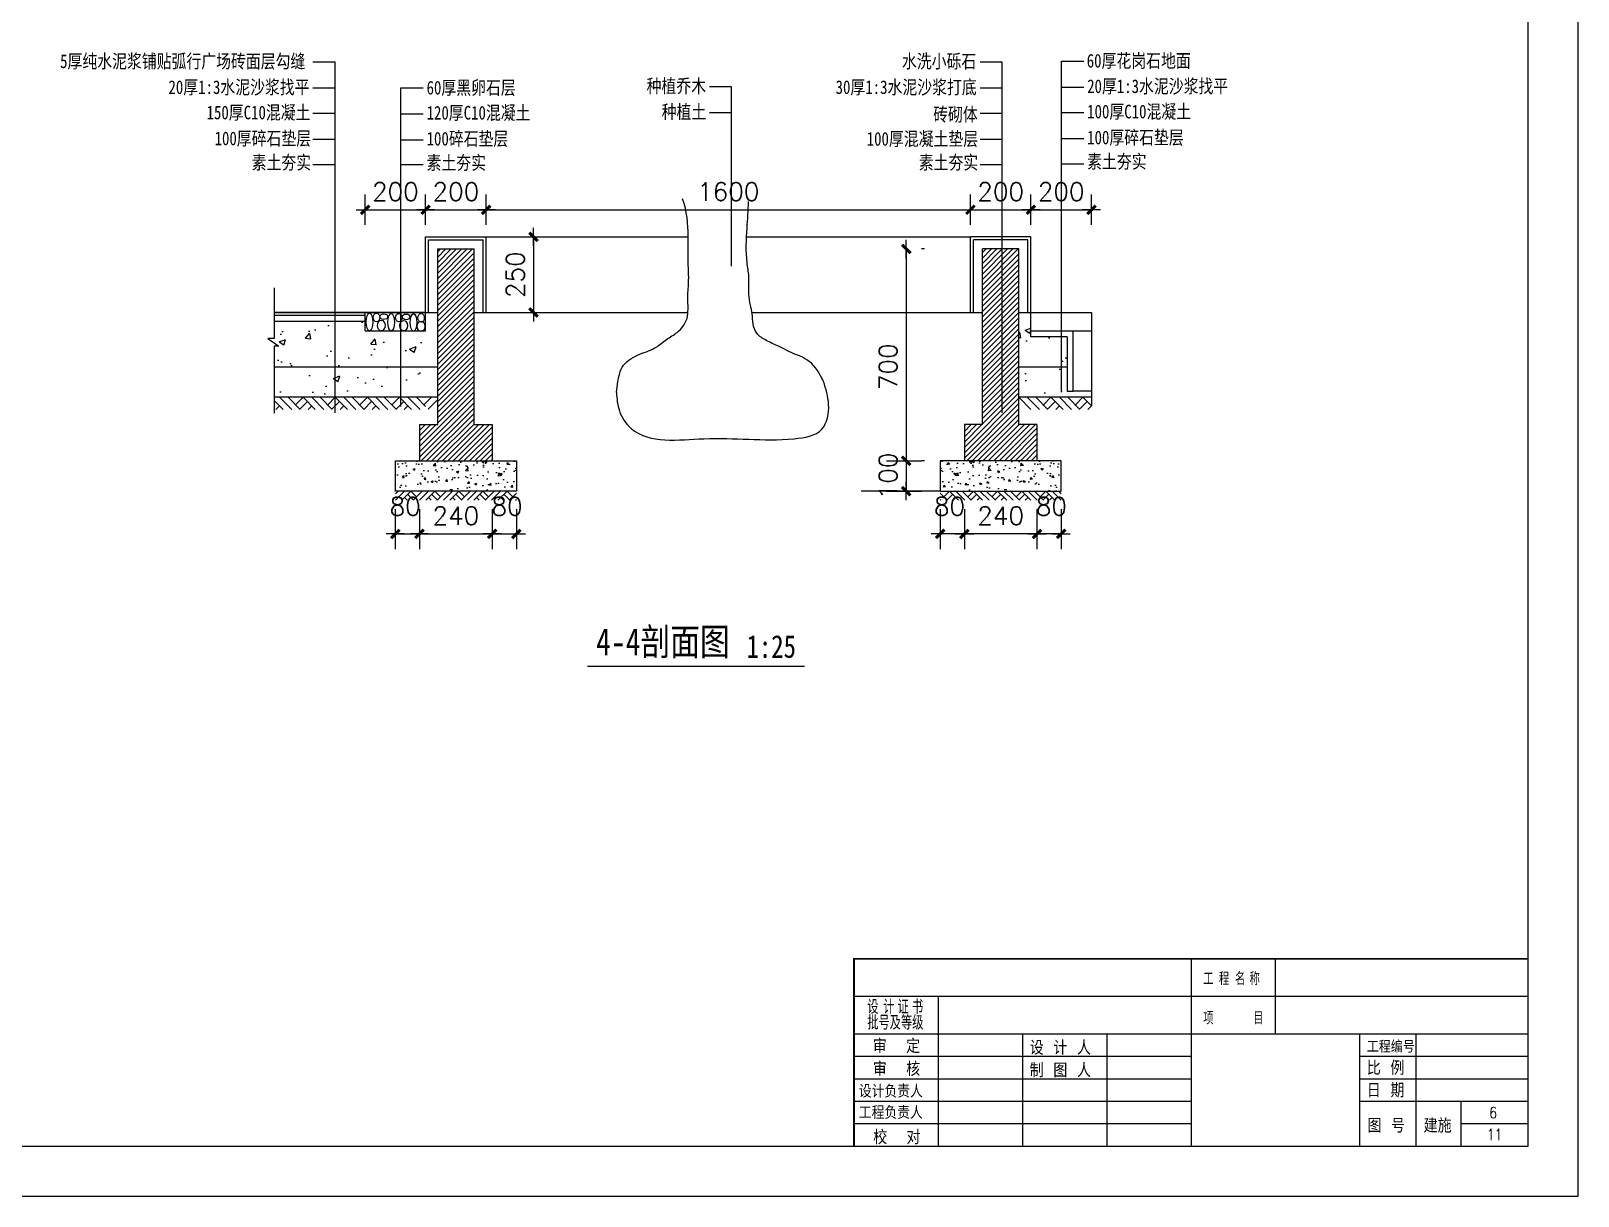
# Model space of a CAD drawing. Extents: x 1035948 to 1665131, y -158296 to 142149.
# Drawn here: x 1203924 to 1209036, y 27953 to 31802 of the extents above; entities that cross this region are included whole.
import ezdxf

# ---------------------------------------------------------------- set-up
doc = ezdxf.new("R2010")
doc.units = 0
doc.header["$LTSCALE"] = 200
doc.header["$MEASUREMENT"] = 0
doc.layers.get('0').update_dxf_attribs({"linetype": 'CONTINUOUS'})
doc.layers.get('DEFPOINTS').update_dxf_attribs({"linetype": 'CONTINUOUS'})
for name, color, linetype in [('1', 123, 'CONTINUOUS'), ('5', 5, 'CONTINUOUS'), ('ELEV', 7, 'CONTINUOUS'), ('HATCH', 7, 'CONTINUOUS'), ('LAYER5', 5, 'CONTINUOUS'), ('new', 7, 'CONTINUOUS'), ('PUB_DIM', 3, 'CONTINUOUS'), ('PUB_HATCH', 7, 'CONTINUOUS'), ('PUB_TEXT', 7, 'CONTINUOUS'), ('SECTION', 2, 'CONTINUOUS')]:
    doc.layers.add(name, color=color, linetype=linetype)
doc.styles.add('_HZTXT', font='txt.shx', dxfattribs={"width": 0.8, "bigfont": 'hztxt.shx'})
doc.styles.add('DIM_FONT', font='SIMPLEX.shx', dxfattribs={"width": 0.8})
doc.styles.add('HZ', font='simplex.shx', dxfattribs={"bigfont": 'hztxt.shx'})
doc.styles.add('仿宋', font='simfang0.ttf')
doc.dimstyles.new('DIMN20', dxfattribs={"dimscale": 0.2, "dimtxt": 300, "dimasz": 1, "dimexe": 250, "dimexo": 300, "dimgap": 150, "dimtad": 1, "dimdec": 0, "dimzin": 0, "dimdsep": 46, "dimtxsty": 'DIM_FONT', "dimblk": '_DIMX', "dimcen": 0.09, "dimclrt": 7, "dimadec": 0, "dimazin": 0, "dimtfac": 1, "dimtdec": 0, "dimtix": 1, "dimtmove": 2, "dimatfit": 3, "dimldrblk": '_DIMX', "dimfxl": 0, "dimtolj": 1, "dimtzin": 0, "dimarcsym": 0})
doc.dimstyles.new('GJ30', dxfattribs={"dimscale": 30, "dimtxt": 3, "dimasz": 1, "dimexe": 2.5, "dimexo": 5, "dimgap": 1, "dimtad": 1, "dimdec": 0, "dimdsep": 46, "dimtxsty": 'DIM_FONT', "dimblk": '_DIMX', "dimblk1": 'ARCHTICK', "dimblk2": 'ARCHTICK', "dimsah": 1, "dimcen": 3, "dimdle": 2, "dimclrt": 7, "dimadec": 0, "dimazin": 0, "dimtfac": 1, "dimtdec": 0, "dimtix": 1, "dimtmove": 2, "dimatfit": 3, "dimldrblk": 'ARCHTICK', "dimfxl": 0, "dimtolj": 1, "dimtzin": 0, "dimarcsym": 0})

# ---------------------------------------------------------------- blocks, each defined once
blk = doc.blocks.new('_DIMX')
blk.add_line((-150, 0), (150, 0))
at = {"const_width": 50}
blk.add_lwpolyline([(-70, -70), (70, 70)], dxfattribs=at)
blk = doc.blocks.new('*D777')
at = {"layer": 'DEFPOINTS', "color": 0}
for p in [(1205128.4, 30281.8), (1205208.4, 30281.8), (1205208.4, 30140.4)]:
    blk.add_point(p, dxfattribs=at)
at = {"layer": 'PUB_DIM', "color": 0, "lineweight": -2}
for p, q in [((1205128.4, 30221.8), (1205128.4, 30090.4)), ((1205208.4, 30221.8), (1205208.4, 30090.4)), ((1205128.6, 30140.4), (1205208.2, 30140.4))]:
    blk.add_line(p, q, dxfattribs=at)
at = {"layer": 'PUB_DIM', "color": 0, "lineweight": -2, "xscale": 0.2, "yscale": 0.2, "zscale": 0.2}
for p, rotation in [((1205128.4, 30140.4), 180.0000000016675), ((1205208.4, 30140.4), 1.667526652835144e-09)]:
    blk.add_blockref('_DIMX', p, dxfattribs=dict(at, rotation=rotation))
at = {"layer": 'PUB_DIM', "color": 7, "insert": (1205160.9, 30231.3), "char_height": 60, "attachment_point": 5, "rotation": 0, "style": 'HZ'}
blk.add_mtext('\\A1;80', dxfattribs=at)
blk = doc.blocks.new('*D776')
at = {"layer": 'DEFPOINTS', "color": 0}
for p in [(1205208.4, 30281.8), (1205448.4, 30281.8), (1205448.4, 30140.4)]:
    blk.add_point(p, dxfattribs=at)
at = {"layer": 'PUB_DIM', "color": 0, "lineweight": -2}
for p, q in [((1205208.4, 30221.8), (1205208.4, 30090.4)), ((1205448.4, 30221.8), (1205448.4, 30090.4)), ((1205208.6, 30140.4), (1205448.2, 30140.4))]:
    blk.add_line(p, q, dxfattribs=at)
at = {"layer": 'PUB_DIM', "color": 0, "lineweight": -2, "xscale": 0.2, "yscale": 0.2, "zscale": 0.2}
for p, rotation in [((1205208.4, 30140.4), 180.0000000016675), ((1205448.4, 30140.4), 1.667526652835144e-09)]:
    blk.add_blockref('_DIMX', p, dxfattribs=dict(at, rotation=rotation))
at = {"layer": 'PUB_DIM', "color": 7, "insert": (1205328.4, 30200.4), "char_height": 60, "attachment_point": 5, "rotation": 0, "style": 'HZ'}
blk.add_mtext('\\A1;240', dxfattribs=at)
blk = doc.blocks.new('*D775')
at = {"layer": 'DEFPOINTS', "color": 0}
for p in [(1205448.4, 30281.8), (1205528.4, 30281.8), (1205528.4, 30140.4)]:
    blk.add_point(p, dxfattribs=at)
at = {"layer": 'PUB_DIM', "color": 0, "lineweight": -2}
for p, q in [((1205448.4, 30221.8), (1205448.4, 30090.4)), ((1205528.4, 30221.8), (1205528.4, 30090.4)), ((1205448.6, 30140.4), (1205528.2, 30140.4))]:
    blk.add_line(p, q, dxfattribs=at)
at = {"layer": 'PUB_DIM', "color": 0, "lineweight": -2, "xscale": 0.2, "yscale": 0.2, "zscale": 0.2}
for p, rotation in [((1205448.4, 30140.4), 180.0000000016675), ((1205528.4, 30140.4), 1.667526652835144e-09)]:
    blk.add_blockref('_DIMX', p, dxfattribs=dict(at, rotation=rotation))
at = {"layer": 'PUB_DIM', "color": 7, "insert": (1205497.4, 30231.3), "char_height": 60, "attachment_point": 5, "rotation": 0, "style": 'HZ'}
blk.add_mtext('\\A1;80', dxfattribs=at)
blk = doc.blocks.new('*D774')
at = {"layer": 'DEFPOINTS', "color": 0}
for p in [(1206928.5, 30281.8), (1207008.5, 30281.8), (1206928.5, 30140.4)]:
    blk.add_point(p, dxfattribs=at)
at = {"layer": 'PUB_DIM', "color": 0, "lineweight": -2}
for p, q in [((1206928.5, 30221.8), (1206928.5, 30090.4)), ((1207008.5, 30221.8), (1207008.5, 30090.4)), ((1207008.3, 30140.4), (1206928.7, 30140.4))]:
    blk.add_line(p, q, dxfattribs=at)
at = {"layer": 'PUB_DIM', "color": 0, "lineweight": -2, "xscale": 0.2, "yscale": 0.2, "zscale": 0.2}
for p, rotation in [((1206928.5, 30140.4), 180.0000000016675), ((1207008.5, 30140.4), 1.667526652835144e-09)]:
    blk.add_blockref('_DIMX', p, dxfattribs=dict(at, rotation=rotation))
at = {"layer": 'PUB_DIM', "color": 7, "insert": (1206959.5, 30231.3), "char_height": 60, "attachment_point": 5, "rotation": 0, "style": 'HZ'}
blk.add_mtext('\\A1;80', dxfattribs=at)
blk = doc.blocks.new('*D773')
at = {"layer": 'DEFPOINTS', "color": 0}
for p in [(1206691.8, 30381.8), (1206691.8, 30281.8), (1206816.5, 30281.8)]:
    blk.add_point(p, dxfattribs=at)
at = {"layer": 'PUB_DIM', "color": 0, "lineweight": -2}
for p, q in [((1206751.8, 30381.8), (1206866.5, 30381.8)), ((1206816.5, 30382), (1206816.5, 30382.2)), ((1206816.5, 30381.8), (1206816.5, 30281.8)), ((1206751.8, 30281.8), (1206866.5, 30281.8)), ((1206816.5, 30281.6), (1206816.5, 30281.4))]:
    blk.add_line(p, q, dxfattribs=at)
at = {"layer": 'PUB_DIM', "color": 0, "lineweight": -2, "xscale": 0.2, "yscale": 0.2, "zscale": 0.2}
for p, rotation in [((1206816.5, 30381.8), 270.0000000016675), ((1206816.5, 30281.8), 90.00000000166753)]:
    blk.add_blockref('_DIMX', p, dxfattribs=dict(at, rotation=rotation))
at = {"layer": 'PUB_DIM', "color": 7, "insert": (1206756.5, 30331.8), "char_height": 60, "attachment_point": 5, "rotation": 90, "style": 'HZ'}
blk.add_mtext('\\A1;100', dxfattribs=at)
blk = doc.blocks.new('*D772')
at = {"layer": 'DEFPOINTS', "color": 0}
for p in [(1206816.5, 31081.8), (1206816.5, 30381.8), (1206816.5, 30381.8)]:
    blk.add_point(p, dxfattribs=at)
at = {"layer": 'PUB_DIM', "color": 0, "lineweight": -2}
for p, q in [((1206816.5, 31081.6), (1206816.5, 30382)), ((1206876.5, 31081.8), (1206866.5, 31081.8)), ((1206876.5, 30381.8), (1206866.5, 30381.8))]:
    blk.add_line(p, q, dxfattribs=at)
at = {"layer": 'PUB_DIM', "color": 0, "lineweight": -2, "xscale": 0.2, "yscale": 0.2, "zscale": 0.2}
for p, rotation in [((1206816.5, 31081.8), 90.00000000166753), ((1206816.5, 30381.8), 270.0000000016675)]:
    blk.add_blockref('_DIMX', p, dxfattribs=dict(at, rotation=rotation))
at = {"layer": 'PUB_DIM', "color": 7, "insert": (1206756.5, 30692.6), "char_height": 60, "attachment_point": 5, "rotation": 90, "style": 'HZ'}
blk.add_mtext('\\A1;700', dxfattribs=at)
blk = doc.blocks.new('*D771')
at = {"layer": 'DEFPOINTS', "color": 0}
for p in [(1205584.9, 31121.8), (1205584.9, 30871.8), (1205584.9, 30871.8)]:
    blk.add_point(p, dxfattribs=at)
at = {"layer": 'PUB_DIM', "color": 0, "lineweight": -2}
for p, q in [((1205524.9, 31121.8), (1205534.9, 31121.8)), ((1205584.9, 31121.6), (1205584.9, 30872)), ((1205524.9, 30871.8), (1205534.9, 30871.8))]:
    blk.add_line(p, q, dxfattribs=at)
at = {"layer": 'PUB_DIM', "color": 0, "lineweight": -2, "xscale": 0.2, "yscale": 0.2, "zscale": 0.2}
for p, rotation in [((1205584.9, 31121.8), 90), ((1205584.9, 30871.8), 270)]:
    blk.add_blockref('_DIMX', p, dxfattribs=dict(at, rotation=rotation))
at = {"layer": 'PUB_DIM', "color": 7, "insert": (1205524.9, 30996.8), "char_height": 60, "attachment_point": 5, "rotation": 90, "style": 'HZ'}
blk.add_mtext('\\A1;250', dxfattribs=at)
blk = doc.blocks.new('*D770')
at = {"layer": 'DEFPOINTS', "color": 0}
for p in [(1205428.5, 31211.3), (1205228.5, 31102), (1205428.5, 31102)]:
    blk.add_point(p, dxfattribs=at)
at = {"layer": 'PUB_DIM', "color": 0, "lineweight": -2}
for p, q in [((1205228.5, 31162), (1205228.5, 31261.3)), ((1205428.5, 31162), (1205428.5, 31261.3)), ((1205228.3, 31211.3), (1205228.1, 31211.3)), ((1205228.5, 31211.3), (1205428.5, 31211.3)), ((1205428.7, 31211.3), (1205428.9, 31211.3))]:
    blk.add_line(p, q, dxfattribs=at)
at = {"layer": 'PUB_DIM', "color": 0, "lineweight": -2, "xscale": 0.2, "yscale": 0.2, "zscale": 0.2}
blk.add_blockref('_DIMX', (1205228.5, 31211.3), dxfattribs=at)
at = {"layer": 'PUB_DIM', "color": 0, "lineweight": -2, "xscale": 0.2, "yscale": 0.2, "zscale": 0.2, "rotation": 180}
blk.add_blockref('_DIMX', (1205428.5, 31211.3), dxfattribs=at)
at = {"layer": 'PUB_DIM', "color": 7, "insert": (1205328.5, 31271.3), "char_height": 60, "attachment_point": 5, "style": 'HZ'}
blk.add_mtext('\\A1;200', dxfattribs=at)
blk = doc.blocks.new('*D769')
at = {"layer": 'DEFPOINTS', "color": 0}
for p in [(1205228.5, 31211.3), (1205028.5, 31102), (1205228.5, 31102)]:
    blk.add_point(p, dxfattribs=at)
at = {"layer": 'PUB_DIM', "color": 0, "lineweight": -2}
for p, q in [((1205028.5, 31162), (1205028.5, 31261.3)), ((1205228.5, 31162), (1205228.5, 31261.3)), ((1205028.3, 31211.3), (1205028.1, 31211.3)), ((1205028.5, 31211.3), (1205228.5, 31211.3)), ((1205228.7, 31211.3), (1205228.9, 31211.3))]:
    blk.add_line(p, q, dxfattribs=at)
at = {"layer": 'PUB_DIM', "color": 0, "lineweight": -2, "xscale": 0.2, "yscale": 0.2, "zscale": 0.2}
blk.add_blockref('_DIMX', (1205028.5, 31211.3), dxfattribs=at)
at = {"layer": 'PUB_DIM', "color": 0, "lineweight": -2, "xscale": 0.2, "yscale": 0.2, "zscale": 0.2, "rotation": 180}
blk.add_blockref('_DIMX', (1205228.5, 31211.3), dxfattribs=at)
at = {"layer": 'PUB_DIM', "color": 7, "insert": (1205128.5, 31271.3), "char_height": 60, "attachment_point": 5, "style": 'HZ'}
blk.add_mtext('\\A1;200', dxfattribs=at)
blk = doc.blocks.new('*D768')
at = {"layer": 'DEFPOINTS', "color": 0}
for p in [(1207028.5, 31211.3), (1205428.5, 31102), (1207028.5, 31102)]:
    blk.add_point(p, dxfattribs=at)
at = {"layer": 'PUB_DIM', "color": 0, "lineweight": -2}
for p, q in [((1205428.5, 31162), (1205428.5, 31261.3)), ((1207028.5, 31162), (1207028.5, 31261.3)), ((1205428.7, 31211.3), (1207028.3, 31211.3))]:
    blk.add_line(p, q, dxfattribs=at)
at = {"layer": 'PUB_DIM', "color": 0, "lineweight": -2, "xscale": 0.2, "yscale": 0.2, "zscale": 0.2, "rotation": 180}
blk.add_blockref('_DIMX', (1205428.5, 31211.3), dxfattribs=at)
at = {"layer": 'PUB_DIM', "color": 0, "lineweight": -2, "xscale": 0.2, "yscale": 0.2, "zscale": 0.2}
blk.add_blockref('_DIMX', (1207028.5, 31211.3), dxfattribs=at)
at = {"layer": 'PUB_DIM', "color": 7, "insert": (1206228.5, 31271.3), "char_height": 60, "attachment_point": 5, "style": 'HZ'}
blk.add_mtext('\\A1;1600', dxfattribs=at)
blk = doc.blocks.new('*D767')
at = {"layer": 'DEFPOINTS', "color": 0}
for p in [(1207248.5, 30281.8), (1207328.5, 30281.8), (1207248.5, 30140.4)]:
    blk.add_point(p, dxfattribs=at)
at = {"layer": 'PUB_DIM', "color": 0, "lineweight": -2}
for p, q in [((1207248.5, 30221.8), (1207248.5, 30090.4)), ((1207328.5, 30221.8), (1207328.5, 30090.4)), ((1207328.3, 30140.4), (1207248.7, 30140.4))]:
    blk.add_line(p, q, dxfattribs=at)
at = {"layer": 'PUB_DIM', "color": 0, "lineweight": -2, "xscale": 0.2, "yscale": 0.2, "zscale": 0.2}
for p, rotation in [((1207248.5, 30140.4), 180.0000000016675), ((1207328.5, 30140.4), 1.667526652835144e-09)]:
    blk.add_blockref('_DIMX', p, dxfattribs=dict(at, rotation=rotation))
at = {"layer": 'PUB_DIM', "color": 7, "insert": (1207296, 30231.3), "char_height": 60, "attachment_point": 5, "rotation": 0, "style": 'HZ'}
blk.add_mtext('\\A1;80', dxfattribs=at)
blk = doc.blocks.new('*D766')
at = {"layer": 'DEFPOINTS', "color": 0}
for p in [(1207008.5, 30281.8), (1207248.5, 30281.8), (1207008.5, 30140.4)]:
    blk.add_point(p, dxfattribs=at)
at = {"layer": 'PUB_DIM', "color": 0, "lineweight": -2}
for p, q in [((1207008.5, 30221.8), (1207008.5, 30090.4)), ((1207248.5, 30221.8), (1207248.5, 30090.4)), ((1207248.3, 30140.4), (1207008.7, 30140.4))]:
    blk.add_line(p, q, dxfattribs=at)
at = {"layer": 'PUB_DIM', "color": 0, "lineweight": -2, "xscale": 0.2, "yscale": 0.2, "zscale": 0.2}
for p, rotation in [((1207008.5, 30140.4), 180.0000000016675), ((1207248.5, 30140.4), 1.667526652835144e-09)]:
    blk.add_blockref('_DIMX', p, dxfattribs=dict(at, rotation=rotation))
at = {"layer": 'PUB_DIM', "color": 7, "insert": (1207128.5, 30200.4), "char_height": 60, "attachment_point": 5, "rotation": 0, "style": 'HZ'}
blk.add_mtext('\\A1;240', dxfattribs=at)
blk = doc.blocks.new('*D765')
at = {"layer": 'DEFPOINTS', "color": 0}
for p in [(1207228.5, 31211.3), (1207028.5, 31102), (1207228.5, 31102)]:
    blk.add_point(p, dxfattribs=at)
at = {"layer": 'PUB_DIM', "color": 0, "lineweight": -2}
for p, q in [((1207028.5, 31162), (1207028.5, 31261.3)), ((1207228.5, 31162), (1207228.5, 31261.3)), ((1207028.3, 31211.3), (1207028.1, 31211.3)), ((1207028.5, 31211.3), (1207228.5, 31211.3)), ((1207228.7, 31211.3), (1207228.9, 31211.3))]:
    blk.add_line(p, q, dxfattribs=at)
at = {"layer": 'PUB_DIM', "color": 0, "lineweight": -2, "xscale": 0.2, "yscale": 0.2, "zscale": 0.2}
blk.add_blockref('_DIMX', (1207028.5, 31211.3), dxfattribs=at)
at = {"layer": 'PUB_DIM', "color": 0, "lineweight": -2, "xscale": 0.2, "yscale": 0.2, "zscale": 0.2, "rotation": 180}
blk.add_blockref('_DIMX', (1207228.5, 31211.3), dxfattribs=at)
at = {"layer": 'PUB_DIM', "color": 7, "insert": (1207128.5, 31271.3), "char_height": 60, "attachment_point": 5, "style": 'HZ'}
blk.add_mtext('\\A1;200', dxfattribs=at)
blk = doc.blocks.new('*D764')
at = {"layer": 'DEFPOINTS', "color": 0}
for p in [(1207428.5, 31211.3), (1207228.5, 31102), (1207428.5, 31102)]:
    blk.add_point(p, dxfattribs=at)
at = {"layer": 'PUB_DIM', "color": 0, "lineweight": -2}
for p, q in [((1207228.5, 31162), (1207228.5, 31261.3)), ((1207428.5, 31162), (1207428.5, 31261.3)), ((1207228.3, 31211.3), (1207228.1, 31211.3)), ((1207228.5, 31211.3), (1207428.5, 31211.3)), ((1207428.7, 31211.3), (1207428.9, 31211.3))]:
    blk.add_line(p, q, dxfattribs=at)
at = {"layer": 'PUB_DIM', "color": 0, "lineweight": -2, "xscale": 0.2, "yscale": 0.2, "zscale": 0.2}
blk.add_blockref('_DIMX', (1207228.5, 31211.3), dxfattribs=at)
at = {"layer": 'PUB_DIM', "color": 0, "lineweight": -2, "xscale": 0.2, "yscale": 0.2, "zscale": 0.2, "rotation": 180}
blk.add_blockref('_DIMX', (1207428.5, 31211.3), dxfattribs=at)
at = {"layer": 'PUB_DIM', "color": 7, "insert": (1207328.5, 31271.3), "char_height": 60, "attachment_point": 5, "style": 'HZ'}
blk.add_mtext('\\A1;200', dxfattribs=at)

msp = doc.modelspace()

# ---------------------------------------------------------------- hatches: boundary and pattern name
h = msp.add_hatch()
h.set_pattern_fill('AR-CONC', color=256, scale=30, style=0)
h.set_pattern_definition([(50, (-147123.84, 21630.2), (215.178055, -18.82564), [22.5, -247.5]), (355, (-147123.84, 21630.2), (-41.6254, 225.65764), [18, -198]), (100.4514, (-147105.9, 21628.63), (173.552815, 206.831863), [19.122057, -210.342634]), (46.1842, (-147123.84, 21690.2), (320.172315, -49.655704), [33.75, -371.25]), (96.6356, (-147097.16, 21686.06), (280.39881, 292.23536), [28.68309, -315.5139]), (351.1842, (-147123.84, 21690.2), (280.39858, 292.23558), [27, -297]), (21, (-147093.84, 21675.2), (179.072116, -120.785667), [22.5, -247.5]), (326, (-147093.84, 21675.2), (72.9946, 217.545014), [18, -198]), (71.4514, (-147078.92, 21665.13), (252.06679, 96.75915), [19.122057, -210.342634]), (37.5, (-147123.84, 21630.2), (3.6479566, 99.868156), [0, -195.6, 0, -201, 0, -198.75]), (7.5, (-147123.84, 21630.2), (78.920861, 118.3235136), [0, -114.6, 0, -191.1, 0, -75.75]), (327.5, (-147190.74, 21630.2), (160.146731, -6.7664615), [0, -75, 0, -234, 0, -310.5]), (317.5, (-147220.74, 21630.2), (174.955851, 30.031495), [0, -97.5, 0, -155.4, 0, -220.5])])
edge = h.paths.add_edge_path()
edge.add_line((1205028.45945, 30811.77397), (1205028.45945, 30841.77397))
edge.add_line((1205028.45945, 30841.77397), (1204728.45945, 30841.77397))
edge.add_line((1204728.45945, 30841.77397), (1204728.45945, 30786.13662))
edge.add_line((1204728.45945, 30786.13662), (1204706.66705, 30786.13662))
edge.add_line((1204706.66705, 30786.13662), (1204742.98773, 30760.72513))
edge.add_line((1204742.98773, 30760.72513), (1204728.45945, 30760.72513))
edge.add_line((1204728.45945, 30760.72513), (1204728.45945, 30691.77397))
edge.add_line((1204728.45945, 30691.77397), (1205147.14614, 30691.77397))
edge.add_line((1205147.14614, 30691.77397), (1205147.14614, 30811.77397))
edge.add_line((1205147.14614, 30811.77397), (1205117.35066, 30811.77397))
edge.add_ellipse((1205114.75073, 30839.8897), major_axis=(0, 28.95084), ratio=0.3766176242, start_angle=166.20481874, end_angle=193.79518126, ccw=False)
edge.add_line((1205112.1508, 30811.77397), (1205083.55797, 30811.77397))
edge.add_ellipse((1205081.88809, 30829.01142), major_axis=(0, 17.39102), ratio=0.7241180297, start_angle=172.38001426, end_angle=187.61998574, ccw=False)
edge.add_line((1205080.21821, 30811.77397), (1205044.50018, 30811.77397))
edge.add_ellipse((1205042.86638, 30840.39795), major_axis=(0, 28.95084), ratio=0.3766176242, start_angle=171.38212885, end_angle=188.61787115, ccw=False)
edge.add_line((1205041.23257, 30811.77397), (1205028.45945, 30811.77397))
edge = h.paths.add_edge_path()
edge.add_line((1205228.45945, 30691.77397), (1205228.45945, 30811.77397))
edge.add_line((1205228.45945, 30811.77397), (1205220.82623, 30811.77397))
edge.add_ellipse((1205213.70828, 30826.12048), major_axis=(0, 17.39102), ratio=0.7241180297, start_angle=145.58218886, end_angle=214.41781114, ccw=False)
edge.add_line((1205206.59034, 30811.77397), (1205191.93885, 30811.77397))
edge.add_ellipse((1205188.43816, 30839.19208), major_axis=(0, 28.95084), ratio=0.3766176242, start_angle=161.27273239, end_angle=198.72726761, ccw=False)
edge.add_line((1205184.93748, 30811.77397), (1205159.46706, 30811.77397))
edge.add_ellipse((1205155.57552, 30828.3138), major_axis=(0, 17.39102), ratio=0.7241180297, start_angle=161.99980744, end_angle=198.00019256, ccw=False)
edge.add_line((1205151.68398, 30811.77397), (1205147.14614, 30811.77397))
edge.add_line((1205147.14614, 30811.77397), (1205147.14614, 30691.77397))
edge.add_line((1205147.14614, 30691.77397), (1205228.45945, 30691.77397))
h.paths.add_polyline_path([(1205147.14614, 30591.77397), (1205228.45945, 30591.77397), (1205228.45945, 30691.77397), (1205147.14614, 30691.77397)])
h.paths.add_polyline_path([(1205147.14614, 30591.77397), (1205147.14614, 30691.77397), (1204728.45945, 30691.77397), (1204728.45945, 30591.77397)])
h = msp.add_hatch()
h.set_pattern_fill('AR-CONC', color=256, scale=30, style=0)
h.set_pattern_definition([(50, (-142536.13, 22104.15), (215.178055, -18.82564), [22.5, -247.5]), (355, (-142536.13, 22104.15), (-41.6254, 225.65764), [18, -198]), (100.4514, (-142518.2, 22102.58), (173.552815, 206.831863), [19.122057, -210.342634]), (46.1842, (-142536.13, 22164.15), (320.172315, -49.655704), [33.75, -371.25]), (96.6356, (-142509.45, 22160), (280.39881, 292.23536), [28.68309, -315.5139]), (351.1842, (-142536.13, 22164.15), (280.39858, 292.23558), [27, -297]), (21, (-142506.13, 22149.15), (179.072116, -120.785667), [22.5, -247.5]), (326, (-142506.13, 22149.15), (72.9946, 217.545014), [18, -198]), (71.4514, (-142491.21, 22139.09), (252.06679, 96.75915), [19.122057, -210.342634]), (37.5, (-142536.13, 22104.15), (3.6479566, 99.868156), [0, -195.6, 0, -201, 0, -198.75]), (7.5, (-142536.13, 22104.15), (78.920861, 118.3235136), [0, -114.6, 0, -191.1, 0, -75.75]), (327.5, (-142603.03, 22104.15), (160.146731, -6.7664615), [0, -75, 0, -234, 0, -310.5]), (317.5, (-142633.03, 22104.15), (174.955851, 30.031495), [0, -97.5, 0, -155.4, 0, -220.5])])
h.paths.add_polyline_path([(1207348.45945, 30691.77397), (1207348.45945, 30791.77397), (1207228.45945, 30791.77397), (1207228.45945, 30871.77397), (1207188.47365, 30871.77397), (1207188.47365, 30691.77397)])
h.paths.add_polyline_path([(1207188.47365, 30691.77397), (1207188.47365, 30591.77397), (1207428.45945, 30591.77397), (1207428.45945, 30611.77397), (1207368.45945, 30611.77397), (1207348.45945, 30611.77397), (1207348.45945, 30691.77397)])
at = {"layer": 'new'}
h = msp.add_hatch(dxfattribs=at)
h.set_pattern_fill('ANSI31', color=6, scale=100, style=0)
h.set_pattern_definition([(45, (-142536.133, 22104.153), (-8.83883476, 8.83883477), [])])
h.paths.add_polyline_path([(1205388.44526, 31081.77397), (1205268.44526, 31081.77397), (1205268.44526, 30501.77397), (1205208.44526, 30501.77397), (1205208.44526, 30381.77397), (1205448.44526, 30381.77397), (1205448.44526, 30501.77397), (1205388.44526, 30501.77397)])
h.paths.add_polyline_path([(1207068.47365, 30501.77397), (1207008.47365, 30501.77397), (1207008.47365, 30381.77397), (1207248.47365, 30381.77397), (1207248.47365, 30501.77397), (1207188.47365, 30501.77397), (1207188.47365, 31081.77397), (1207068.47365, 31081.77397)])
h = msp.add_hatch(dxfattribs=at)
h.set_pattern_fill('AN33C', color=6, scale=100, style=0)
h.set_pattern_definition([(50, (1198522.556, 3525.2), (71.72602, -6.27521), [7.5, -82.5]), (355, (1198522.556, 3525.2), (-13.87513, 75.21921), [6, -66]), (100.4514, (1198528.53, 3524.675), (57.85094, 68.94395), [6.37402, -70.11421]), (46.1842, (1198522.56, 3545.2), (106.7241, -16.5519), [11.25, -123.75]), (96.6356, (1198531.45, 3543.82), (93.46627, 97.4118), [9.56103, -105.1713]), (351.1842, (1198522.56, 3545.2), (93.4662, 97.41186), [9, -99]), (21, (1198532.556, 3540.2), (59.6907, -40.26189), [7.5, -82.5]), (326, (1198532.556, 3540.2), (24.33153, 72.515), [6, -66]), (71.4514, (1198537.53, 3536.84), (84.02226, 32.25305), [6.37402, -70.11421]), (37.5, (1198522.556, 3525.197), (1.215986, 33.289385), [0, -65.2, 0, -67, 0, -66.25]), (7.5, (1198522.556, 3525.197), (26.306954, 39.44117), [0, -38.2, 0, -63.7, 0, -25.25]), (327.5, (1198500.256, 3525.197), (53.382244, -2.255487), [0, -25, 0, -78, 0, -103.5]), (317.5, (1198490.256, 3525.197), (58.31862, 10.0105), [0, -32.5, 0, -51.8, 0, -73.5])])
h.paths.add_polyline_path([(1205208.44526, 30381.77397), (1205128.44526, 30381.77397), (1205128.44526, 30281.77397), (1205228.44526, 30281.77397), (1205328.44526, 30281.77397), (1205528.44526, 30281.77397), (1205528.44526, 30381.77397), (1205448.44526, 30381.77397)])
h = msp.add_hatch(dxfattribs=at)
h.set_pattern_fill('AN33C', color=6, scale=100, style=0)
h.set_pattern_definition([(130, (1213934.363, 3525.2), (-71.72602, -6.27521), [7.5, -82.5]), (185, (1213934.36, 3525.2), (13.87513, 75.21921), [6, -66]), (79.5486, (1213928.386, 3524.675), (-57.85094, 68.94395), [6.37402, -70.11421]), (133.8158, (1213934.36, 3545.2), (-106.7241, -16.5519), [11.25, -123.75]), (83.3644, (1213925.47, 3543.82), (-93.46627, 97.4118), [9.56103, -105.1713]), (188.8158, (1213934.36, 3545.2), (-93.4662, 97.41186), [9, -99]), (159, (1213924.363, 3540.2), (-59.6907, -40.26189), [7.5, -82.5]), (214, (1213924.36, 3540.2), (-24.33153, 72.515), [6, -66]), (108.5486, (1213919.39, 3536.84), (-84.02226, 32.25305), [6.37402, -70.11421]), (142.5, (1213934.363, 3525.197), (-1.215986, 33.289385), [0, -65.2, 0, -67, 0, -66.25]), (172.5, (1213934.363, 3525.197), (-26.306954, 39.44117), [0, -38.2, 0, -63.7, 0, -25.25]), (212.5, (1213956.663, 3525.197), (-53.382244, -2.255487), [0, -25, 0, -78, 0, -103.5]), (222.5, (1213966.663, 3525.197), (-58.31862, 10.0105), [0, -32.5, 0, -51.8, 0, -73.5])])
h.paths.add_polyline_path([(1207008.47365, 30381.77397), (1206928.47365, 30381.77397), (1206928.47365, 30281.77397), (1207128.47365, 30281.77397), (1207228.47365, 30281.77397), (1207328.47365, 30281.77397), (1207328.47365, 30381.77397), (1207248.47365, 30381.77397)])

# ---------------------------------------------------------------- linework, layer by layer
for p, q in [((1205228.45945, 30871.77397), (1205228.45945, 31121.77397)), ((1205228.45945, 31121.77397), (1205428.45945, 31121.77397)), ((1205238.44526, 31111.77397), (1205418.44526, 31111.77397)), ((1205238.44526, 30871.77397), (1205238.44526, 31111.77397)), ((1205268.44526, 30501.77397), (1205268.44526, 31081.77397)), ((1205268.44526, 31081.77397), (1205388.44526, 31081.77397)), ((1205388.44526, 30501.77397), (1205388.44526, 31081.77397)), ((1205418.44526, 30871.77397), (1205418.44526, 31111.77397)), ((1205428.45945, 30871.77397), (1205428.45945, 31121.77397)), ((1205428.45945, 31121.77397), (1206096.0827, 31121.77397)), ((1206289.07109, 31121.77397), (1207028.45945, 31121.77397)), ((1207028.45945, 30871.77397), (1207028.45945, 31121.77397)), ((1207228.45945, 31121.77397), (1207028.45945, 31121.77397)), ((1207028.45945, 30871.77397), (1207028.45945, 31121.77397)), ((1207038.47365, 30871.77397), (1207038.47365, 31111.77397)), ((1207218.47365, 31111.77397), (1207038.47365, 31111.77397)), ((1207188.47365, 31081.77397), (1207068.47365, 31081.77397)), ((1207068.47365, 30501.77397), (1207068.47365, 31081.77397)), ((1207188.47365, 30501.77397), (1207188.47365, 31081.77397)), ((1207218.47365, 30871.77397), (1207218.47365, 31111.77397)), ((1207228.45945, 30871.77397), (1207228.45945, 31121.77397)), ((1207228.45945, 30871.77397), (1207228.45945, 31121.77397)), ((1204728.45945, 30871.77397), (1205268.44526, 30871.77397)), ((1204728.45945, 30871.77397), (1205228.45945, 30871.77397)), ((1205388.44526, 30871.77397), (1206095.13544, 30871.77397)), ((1206307.00875, 30871.77397), (1207068.47365, 30871.77397)), ((1207188.47365, 30871.77397), (1207428.45945, 30871.77397)), ((1207228.45945, 30791.77397), (1207228.45945, 30871.77397)), ((1207228.45945, 30871.77397), (1207428.45945, 30871.77397)), ((1207228.45945, 30871.77397), (1207428.45945, 30871.77397)), ((1207428.45945, 30871.77397), (1207428.45945, 30611.77397)), ((1207428.45945, 30871.77397), (1207428.45945, 30563.75978)), ((1207228.45945, 30811.77397), (1207368.45945, 30811.77397)), ((1207348.45945, 30791.77397), (1207228.45945, 30791.77397)), ((1207348.45945, 30791.77397), (1207348.45945, 30611.77397)), ((1207348.45945, 30611.77397), (1207368.45945, 30611.77397)), ((1205208.44526, 30501.77397), (1205268.44526, 30501.77397)), ((1205208.44526, 30501.77397), (1205208.44526, 30381.77397)), ((1205388.44526, 30501.77397), (1205448.44526, 30501.77397)), ((1205448.44526, 30501.77397), (1205448.44526, 30381.77397)), ((1207068.47365, 30501.77397), (1207008.47365, 30501.77397)), ((1207008.47365, 30501.77397), (1207008.47365, 30381.77397)), ((1207248.47365, 30501.77397), (1207188.47365, 30501.77397)), ((1207248.47365, 30501.77397), (1207248.47365, 30381.77397)), ((1205208.44526, 30381.77397), (1205448.44526, 30381.77397)), ((1207248.47365, 30381.77397), (1207008.47365, 30381.77397)), ((1206928.47365, 30281.77397), (1206667.34907, 30281.77397)), ((1207757.46944, 28736.58321), (1207757.46944, 28117.83321)), ((1208035.90694, 28736.58321), (1208035.90694, 28489.08321)), ((1206643.71944, 28612.83321), (1208871.21944, 28612.83321)), ((1206922.15694, 28612.83321), (1206922.15694, 28117.83321)), ((1206643.71944, 28489.08321), (1208871.21944, 28489.08321)), ((1207200.59444, 28489.08321), (1207200.59444, 28117.83321)), ((1207479.03194, 28489.08321), (1207479.03194, 28117.83321)), ((1208314.34444, 28489.08321), (1208314.34444, 28117.83321)), ((1208499.96944, 28489.08321), (1208499.96944, 28117.83321)), ((1206643.71944, 28414.83321), (1207757.46944, 28414.83321)), ((1208314.34444, 28414.83321), (1208871.21944, 28414.83321)), ((1206643.71944, 28340.58321), (1207757.46944, 28340.58321)), ((1208314.34444, 28340.58321), (1208871.21944, 28340.58321)), ((1206643.71944, 28266.33321), (1207757.46944, 28266.33321)), ((1208314.34444, 28266.33321), (1208871.21944, 28266.33321)), ((1208648.46944, 28266.33321), (1208648.46944, 28117.83321)), ((1206643.71944, 28192.08321), (1207757.46944, 28192.08321)), ((1208648.46944, 28192.08321), (1208871.21944, 28192.08321))]:
    msp.add_line(p, q)
at = {"color": 151}
msp.add_lwpolyline([(1209036.21944, 27952.83321), (1209036.21944, 34882.83321), (1199235.21944, 34882.83321), (1199235.21944, 27952.83321)], close=True, dxfattribs=at)
at = {"color": 5}
msp.add_lwpolyline([(1208871.21944, 28117.83321), (1208871.21944, 34717.83321), (1199565.21944, 34717.83321), (1199565.21944, 28117.83321)], close=True, dxfattribs=at)
msp.add_lwpolyline([(1204728.45945, 30953.85067), (1204728.45945, 30786.13662), (1204706.66705, 30786.13662), (1204742.98773, 30760.72513), (1204728.45945, 30760.72513), (1204728.45945, 30539.30314)])
msp.add_lwpolyline([(1207368.45945, 30611.77397), (1207368.45945, 30811.77397), (1207428.45945, 30811.77397), (1207428.45945, 30611.77397)], close=True)
at = {"const_width": 6.1875}
msp.add_lwpolyline([(1206643.71944, 28117.83321), (1206643.71944, 28736.58321), (1208871.21944, 28736.58321)], dxfattribs=at)
at = {"layer": '1'}
for points, knots in [([(1205859.06251, 30607.26692), (1205865.63016, 30662.20072), (1205874.98714, 30703.95186), (1205938.66, 30737.4474), (1205987.6357, 30751.1935), (1206021.01545, 30782.34138), (1206060.94612, 30804.78879), (1206078.81674, 30825.75081), (1206093.82674, 30848.53387), (1206096.42386, 30887.46921), (1206093.42875, 30932.06496), (1206099.02099, 30973.12812), (1206094.87086, 31038.49413), (1206098.27731, 31107.65342), (1206092.56415, 31208.12749), (1206077.78787, 31247.72752)], [0, 0, 0, 0, 24.1811338034, 49.9901688229, 76.2408944507, 95.5074174969, 113.0231740205, 127.7911363674, 141.8488588456, 153.7548218863, 169.1100580411, 193.6260281403, 212.4502412067, 260.3148527966, 300.7337159003, 300.7337159003, 300.7337159003, 300.7337159003]), ([(1206543.39111, 30644.13772), (1206543.39111, 30644.13772), (1206512.06083, 30711.52536), (1206448.18252, 30732.44806), (1206399.41227, 30758.767), (1206353.97546, 30778.47893), (1206321.26079, 30798.86162), (1206308.23123, 30833.32432), (1206309.17569, 30866.57494), (1206300.93115, 30898.63627), (1206293.61922, 30939.63846), (1206299.24571, 30986.93362), (1206285.12492, 31059.00735), (1206290.24883, 31142.15201), (1206294.14064, 31209.73263), (1206295.60822, 31239.02827)], [0, 0, 0, 0, 24.1811338034, 49.9901688229, 76.2408944507, 95.5074174969, 113.0231740205, 127.7911363674, 141.8488588456, 153.7548218863, 169.1100580411, 193.6260281403, 212.4502412067, 260.3148527966, 296.999720579, 296.999720579, 296.999720579, 296.999720579])]:
    msp.add_open_spline(points, degree=3, knots=knots, dxfattribs=at)
msp.add_spline([(1205859.06251, 30607.26692), (1205868.58029, 30547.02558), (1205908.712, 30488.03479), (1206147.76205, 30455.07893), (1206445.97936, 30455.07893), (1206537.982, 30486.78424), (1206560.07328, 30567.84669), (1206543.39111, 30644.13772)], degree=3, dxfattribs=at)
at = {"layer": '5'}
msp.add_line((1205228.45945, 30871.77397), (1204728.45945, 30871.77397), dxfattribs=at)
at = {"layer": 'ELEV'}
for p, q in [((1205147.14614, 30560.85534), (1205147.14614, 31614.68064)), ((1205147.14614, 31614.68064), (1205220.36917, 31614.68064)), ((1205147.14614, 31614.68064), (1205220.36917, 31614.68064)), ((1205147.14614, 31528.43373), (1205220.36917, 31528.43373)), ((1205147.14614, 31442.80127), (1205220.36917, 31442.80127)), ((1205147.14614, 31360.88316), (1205220.36917, 31360.88316))]:
    msp.add_line(p, q, dxfattribs=at)
at = {"layer": 'HATCH'}
for centre, major_axis, ratio in [((1205042.86638, 30840.39795), (0, 28.95084), 0.3766176242), ((1205066.06577, 30855.6251), (0, 13.9656), 0.7735727314), ((1205081.88809, 30829.01142), (0, 17.39102), 0.7241180297), ((1205090.36863, 30858.16642), (-12.64825, 0), 0.7499897245), ((1205114.75073, 30839.8897), (0, 28.95084), 0.3766176242), ((1205139.7532, 30854.92747), (0, 13.9656), 0.7735727314), ((1205155.57552, 30828.3138), (0, 17.39102), 0.7241180297), ((1205164.05606, 30857.4688), (-12.64825, 0), 0.7499897245), ((1205188.43816, 30839.19208), (0, 28.95084), 0.3766176242), ((1205213.70828, 30826.12048), (0, 17.39102), 0.7241180297), ((1205213.4394, 30854.18078), (0, 13.9656), 0.7735727314)]:
    msp.add_ellipse(centre, major_axis=major_axis, ratio=ratio, dxfattribs=at)
at = {"layer": 'LAYER5', "linetype": 'Continuous'}
msp.add_line((1205762.91367, 29703.53086), (1206480.26278, 29703.53086), dxfattribs=at)
at = {"layer": 'new'}
for p, q in [((1205128.44526, 30281.77397), (1205128.44526, 30381.77397)), ((1205128.44526, 30381.77397), (1205208.44526, 30381.77397)), ((1205208.44526, 30381.77397), (1205448.44526, 30381.77397)), ((1205448.44526, 30381.77397), (1205528.44526, 30381.77397)), ((1205528.44526, 30381.77397), (1205528.44526, 30281.77397)), ((1207008.47365, 30381.77397), (1206928.47365, 30381.77397)), ((1206928.47365, 30381.77397), (1206928.47365, 30281.77397)), ((1207248.47365, 30381.77397), (1207008.47365, 30381.77397)), ((1207328.47365, 30381.77397), (1207248.47365, 30381.77397)), ((1207328.47365, 30281.77397), (1207328.47365, 30381.77397)), ((1205228.44526, 30281.77397), (1205128.44526, 30281.77397)), ((1205328.44526, 30281.77397), (1205228.44526, 30281.77397)), ((1205528.44526, 30281.77397), (1205328.44526, 30281.77397)), ((1206928.47365, 30281.77397), (1207128.47365, 30281.77397)), ((1207128.47365, 30281.77397), (1207228.47365, 30281.77397)), ((1207228.47365, 30281.77397), (1207328.47365, 30281.77397))]:
    msp.add_line(p, q, dxfattribs=at)
at = {"layer": 'PUB_HATCH'}
for p, q in [((1204757.99434, 30551.77397), (1204728.45945, 30581.30885)), ((1204731.99434, 30577.77397), (1204728.45945, 30574.23909)), ((1204785.99434, 30551.77397), (1204745.99434, 30591.77397)), ((1204813.99434, 30551.77397), (1204773.99434, 30591.77397)), ((1204823.99434, 30591.77397), (1204798.99434, 30566.77397)), ((1204837.99434, 30577.77397), (1204812.99434, 30552.77397)), ((1204863.99434, 30551.77397), (1204823.99434, 30591.77397)), ((1204891.99434, 30551.77397), (1204851.99434, 30591.77397)), ((1204919.99434, 30551.77397), (1204879.99434, 30591.77397)), ((1204929.99434, 30591.77397), (1204904.99434, 30566.77397)), ((1204943.99434, 30577.77397), (1204918.99434, 30552.77397)), ((1204969.99434, 30551.77397), (1204929.99434, 30591.77397)), ((1204997.99434, 30551.77397), (1204957.99434, 30591.77397)), ((1205025.99434, 30551.77397), (1204985.99434, 30591.77397)), ((1205035.99434, 30591.77397), (1205010.99434, 30566.77397)), ((1205049.99434, 30577.77397), (1205024.99434, 30552.77397)), ((1205075.99434, 30551.77397), (1205035.99434, 30591.77397)), ((1205103.99434, 30551.77397), (1205063.99434, 30591.77397)), ((1205131.99434, 30551.77397), (1205091.99434, 30591.77397)), ((1205141.99434, 30591.77397), (1205116.99434, 30566.77397)), ((1205155.99434, 30577.77397), (1205130.99434, 30552.77397)), ((1205181.99434, 30551.77397), (1205141.99434, 30591.77397)), ((1205209.99434, 30551.77397), (1205169.99434, 30591.77397)), ((1205228.45945, 30561.30885), (1205197.99434, 30591.77397)), ((1205247.99434, 30591.77397), (1205222.99434, 30566.77397)), ((1205268.44526, 30584.2249), (1205236.99434, 30552.77397)), ((1207228.47365, 30551.77397), (1207188.47365, 30591.77397)), ((1207256.47365, 30551.77397), (1207216.47365, 30591.77397)), ((1207284.47365, 30551.77397), (1207244.47365, 30591.77397)), ((1207294.47365, 30591.77397), (1207269.47365, 30566.77397)), ((1207308.47365, 30577.77397), (1207283.47365, 30552.77397)), ((1207334.47365, 30551.77397), (1207294.47365, 30591.77397)), ((1207362.47365, 30551.77397), (1207322.47365, 30591.77397)), ((1207390.47365, 30551.77397), (1207350.47365, 30591.77397)), ((1207400.47365, 30591.77397), (1207375.47365, 30566.77397)), ((1207414.47365, 30577.77397), (1207389.47365, 30552.77397)), ((1207428.47365, 30563.77397), (1207400.47365, 30591.77397)), ((1204745.99434, 30563.77397), (1204733.99434, 30551.77397)), ((1204851.99434, 30563.77397), (1204839.99434, 30551.77397)), ((1204957.99434, 30563.77397), (1204945.99434, 30551.77397)), ((1205063.99434, 30563.77397), (1205051.99434, 30551.77397)), ((1205169.99434, 30563.77397), (1205157.99434, 30551.77397)), ((1207322.47365, 30563.77397), (1207310.47365, 30551.77397)), ((1207428.47365, 30563.77397), (1207416.47365, 30551.77397)), ((1205128.44526, 30272.77397), (1205137.44526, 30281.77397)), ((1205128.44526, 30251.77397), (1205158.44526, 30281.77397)), ((1205149.44526, 30251.77397), (1205179.44526, 30281.77397)), ((1205168.94526, 30271.27397), (1205187.69526, 30252.52397)), ((1205179.44526, 30281.77397), (1205198.19526, 30263.02397)), ((1205186.94526, 30251.77397), (1205216.94526, 30281.77397)), ((1205207.94526, 30251.77397), (1205237.94526, 30281.77397)), ((1205228.94526, 30251.77397), (1205258.94526, 30281.77397)), ((1205248.44526, 30271.27397), (1205267.19526, 30252.52397)), ((1205258.94526, 30281.77397), (1205277.69526, 30263.02397)), ((1205266.44526, 30251.77397), (1205296.44526, 30281.77397)), ((1205287.44526, 30251.77397), (1205317.44526, 30281.77397)), ((1205308.44526, 30251.77397), (1205338.44526, 30281.77397)), ((1205327.94526, 30271.27397), (1205346.69526, 30252.52397)), ((1205338.44526, 30281.77397), (1205357.19526, 30263.02397)), ((1205345.94526, 30251.77397), (1205375.94526, 30281.77397)), ((1205366.94526, 30251.77397), (1205396.94526, 30281.77397)), ((1205387.94526, 30251.77397), (1205417.94526, 30281.77397)), ((1205407.44526, 30271.27397), (1205426.19526, 30252.52397)), ((1205417.94526, 30281.77397), (1205436.69526, 30263.02397)), ((1205425.44526, 30251.77397), (1205455.44526, 30281.77397)), ((1205446.44526, 30251.77397), (1205476.44526, 30281.77397)), ((1205467.44526, 30251.77397), (1205497.44526, 30281.77397)), ((1205486.94526, 30271.27397), (1205505.69526, 30252.52397)), ((1205497.44526, 30281.77397), (1205516.19526, 30263.02397)), ((1205504.94526, 30251.77397), (1205528.44526, 30275.27397)), ((1206951.97365, 30251.77397), (1206928.47365, 30275.27397)), ((1206959.47365, 30281.77397), (1206940.72365, 30263.02397)), ((1206969.97365, 30271.27397), (1206951.22365, 30252.52397)), ((1206989.47365, 30251.77397), (1206959.47365, 30281.77397)), ((1207010.47365, 30251.77397), (1206980.47365, 30281.77397)), ((1207031.47365, 30251.77397), (1207001.47365, 30281.77397)), ((1207038.97365, 30281.77397), (1207020.22365, 30263.02397)), ((1207049.47365, 30271.27397), (1207030.72365, 30252.52397)), ((1207068.97365, 30251.77397), (1207038.97365, 30281.77397)), ((1207089.97365, 30251.77397), (1207059.97365, 30281.77397)), ((1207110.97365, 30251.77397), (1207080.97365, 30281.77397)), ((1207118.47365, 30281.77397), (1207099.72365, 30263.02397)), ((1207128.97365, 30271.27397), (1207110.22365, 30252.52397)), ((1207148.47365, 30251.77397), (1207118.47365, 30281.77397)), ((1207169.47365, 30251.77397), (1207139.47365, 30281.77397)), ((1207190.47365, 30251.77397), (1207160.47365, 30281.77397)), ((1207197.97365, 30281.77397), (1207179.22365, 30263.02397)), ((1207208.47365, 30271.27397), (1207189.72365, 30252.52397)), ((1207227.97365, 30251.77397), (1207197.97365, 30281.77397)), ((1207248.97365, 30251.77397), (1207218.97365, 30281.77397)), ((1207269.97365, 30251.77397), (1207239.97365, 30281.77397)), ((1207277.47365, 30281.77397), (1207258.72365, 30263.02397)), ((1207287.97365, 30271.27397), (1207269.22365, 30252.52397)), ((1207307.47365, 30251.77397), (1207277.47365, 30281.77397)), ((1207328.47365, 30251.77397), (1207298.47365, 30281.77397)), ((1207328.47365, 30272.77397), (1207319.47365, 30281.77397)), ((1205158.44526, 30260.77397), (1205167.44526, 30251.77397)), ((1205237.94526, 30260.77397), (1205246.94526, 30251.77397)), ((1205317.44526, 30260.77397), (1205326.44526, 30251.77397)), ((1205396.94526, 30260.77397), (1205405.94526, 30251.77397)), ((1205476.44526, 30260.77397), (1205485.44526, 30251.77397)), ((1205525.94526, 30251.77397), (1205528.44526, 30254.27397)), ((1206930.97365, 30251.77397), (1206928.47365, 30254.27397)), ((1206980.47365, 30260.77397), (1206971.47365, 30251.77397)), ((1207059.97365, 30260.77397), (1207050.97365, 30251.77397)), ((1207139.47365, 30260.77397), (1207130.47365, 30251.77397)), ((1207218.97365, 30260.77397), (1207209.97365, 30251.77397)), ((1207298.47365, 30260.77397), (1207289.47365, 30251.77397))]:
    msp.add_line(p, q, dxfattribs=at)
at = {"layer": 'SECTION'}
for p, q in [((1205028.45945, 30861.77397), (1204728.45945, 30861.77397)), ((1205028.45945, 30841.77397), (1204728.45945, 30841.77397)), ((1205028.45945, 30811.77397), (1205028.45945, 30871.77397)), ((1205228.45945, 30811.77397), (1205228.45945, 30871.77397)), ((1205028.45945, 30811.77397), (1205228.45945, 30811.77397)), ((1205268.44526, 30691.77397), (1204728.45945, 30691.77397)), ((1207348.45945, 30691.77397), (1207188.47365, 30691.77397)), ((1205268.44526, 30591.77397), (1204728.45945, 30591.77397)), ((1207428.45945, 30591.77397), (1207188.47365, 30591.77397))]:
    msp.add_line(p, q, dxfattribs=at)

# ---------------------------------------------------------------- texts
at = {"width": 0.8}
for s, height, style, p in [('工', 42.33241, '_HZTXT', (1207797.89743, 28649.73495)), ('程', 42.33241, '_HZTXT', (1207849.70469, 28649.73495)), ('名', 42.33241, '_HZTXT', (1207902.70835, 28649.73495)), ('称', 42.33241, '_HZTXT', (1207950.92741, 28649.73495)), ('设', 46.36407, '_HZTXT', (1206687.82603, 28554.53309)), ('计', 46.36407, '_HZTXT', (1206740.49033, 28554.53309)), ('证', 46.36407, '_HZTXT', (1206787.96358, 28554.53309)), ('书', 46.36407, '_HZTXT', (1206835.43683, 28554.53309)), ('批号及等级', 46.364074, '_HZTXT', (1206687.82608, 28502.6581)), ('项    目', 42.332414, '_HZTXT', (1207797.89743, 28519.44746)), ('6', 37.125, 'HZ', (1208743.22857, 28209.77619)), ('11', 37.125, 'HZ', (1208735.19137, 28137.61337))]:
    msp.add_text(s, height=height, dxfattribs=dict(at, style=style)).set_placement(p)
at = {"style": 'HZ'}
for s, height, p in [('审  定', 46.364074, (1206705.99459, 28424.8456)), ('设 计 人', 46.364074, (1207224.28915, 28419.48175)), ('工程编号', 39.6, (1208338.19221, 28426.72617)), ('审  核', 46.364074, (1206706.27343, 28349.23405)), ('制 图 人', 46.364074, (1207224.28915, 28345.23175)), ('比 例', 46.364074, (1208338.19221, 28352.9656)), ('设计负责人', 42.332414, (1206659.66902, 28277.98139)), ('日 期', 46.364074, (1208338.19221, 28278.7156)), ('工程负责人', 42.332414, (1206659.66902, 28207.42737)), ('校  对', 46.364074, (1206707.28788, 28123.82983)), ('图 号', 46.364074, (1208340.17316, 28162.27932)), ('建施', 46.364074, (1208525.91682, 28162.27932))]:
    msp.add_text(s, height=height, dxfattribs=at).set_placement(p)
at = {"layer": 'PUB_TEXT', "color": 3, "style": '仿宋', "width": 0.8}
for s, p in [('5厚纯水泥浆铺贴弧行广场砖面层勾缝', (1204020.80701, 31679.58915)), ('水洗小砾石', (1206802.38518, 31679.58915)), ('60厚花岗石地面', (1207412.82824, 31681.23598)), ('20厚1:3水泥沙浆找平', (1204378.84803, 31593.95669)), ('60厚黑卵石层', (1205231.66376, 31592.25823)), ('种植乔木', (1205958.62928, 31597.94353)), ('30厚1:3水泥沙浆打底', (1206583.08411, 31593.95669)), ('20厚1:3水泥沙浆找平', (1207414.22301, 31597.03515)), ('150厚C10混凝土', (1204504.75073, 31510.28001)), ('120厚C10混凝土', (1205231.66376, 31509.39856)), ('种植土', (1206008.47206, 31512.31107)), ('砖砌体', (1206905.4466, 31504.04594)), ('100厚C10混凝土', (1207414.22301, 31513.35847)), ('100厚碎石垫层', (1204531.21559, 31424.64754)), ('100碎石垫层', (1205231.66376, 31423.76609)), ('100厚混凝土垫层', (1206685.81841, 31423.21637)), ('100厚碎石垫层', (1207414.22301, 31427.726)), ('素土夯实', (1204653.81019, 31345.12388)), ('素土夯实', (1205231.66376, 31344.24243)), ('素土夯实', (1206858.04627, 31345.12388)), ('素土夯实', (1207414.22301, 31348.20235))]:
    msp.add_text(s, height=45, dxfattribs=at).set_placement(p)
at = {"layer": 'PUB_TEXT', "style": '仿宋', "width": 0.8}
for s, height, p in [('4-4剖面图', 90, (1205791.66913, 29739.36807)), ('1:25', 75, (1206288.95246, 29730.98406))]:
    msp.add_text(s, height=height, dxfattribs=at).set_placement(p)

# ---------------------------------------------------------------- dimensions: what is measured, and where the dimension line sits
at = {"layer": 'PUB_DIM'}
for base, p1, p2, picture, middle in [((1205228.45945, 31211.31448), (1205028.45945, 31101.9522), (1205228.45945, 31101.9522), '*D769', (1205128.45945, 31271.31448)), ((1205428.45945, 31211.31448), (1205228.45945, 31101.9522), (1205428.45945, 31101.9522), '*D770', (1205328.45945, 31271.31448)), ((1207028.45945, 31211.31448), (1205428.45945, 31101.9522), (1207028.45945, 31101.9522), '*D768', (1206228.45945, 31271.31448)), ((1207228.45945, 31211.31448), (1207028.45945, 31101.9522), (1207228.45945, 31101.9522), '*D765', (1207128.45945, 31271.31448)), ((1207428.45945, 31211.31448), (1207228.45945, 31101.9522), (1207428.45945, 31101.9522), '*D764', (1207328.45945, 31271.31448))]:
    dim = msp.add_linear_dim(base=base, p1=p1, p2=p2, dimstyle='DIMN20', override={"dimtxsty": 'HZ'}, dxfattribs=at)
    dim.commit()
    dim.dimension.update_dxf_attribs({"geometry": picture, "text_midpoint": middle})
for base, p1, p2, angle, picture, middle in [((1205584.8725, 30871.77397), (1205584.8725, 31121.77397), (1205584.8725, 30871.77397), 90, '*D771', (1205524.8725, 30996.77397)), ((1206816.48739, 30281.77394), (1206691.79172, 30381.77394), (1206691.79172, 30281.77394), 270, '*D773', (1206756.48739, 30331.77394))]:
    dim = msp.add_linear_dim(base=base, p1=p1, p2=p2, angle=angle, dimstyle='DIMN20', override={"dimtxsty": 'HZ'}, dxfattribs=at)
    dim.commit()
    dim.dimension.update_dxf_attribs({"geometry": picture, "text_midpoint": middle})
for base, p1, p2, angle, picture, middle, dimtype in [((1206816.48739, 30381.77394), (1206816.48739, 31081.77394), (1206816.48739, 30381.77394), 270, '*D772', (1206756.48739, 30692.63933), 160), ((1205208.4489, 30140.3564), (1205128.4489, 30281.77397), (1205208.4489, 30281.77397), 0, '*D777', (1205160.90472, 30231.30797), 161), ((1205528.4489, 30140.3564), (1205448.4489, 30281.77397), (1205528.4489, 30281.77397), 0, '*D775', (1205497.37284, 30231.30797), 161), ((1206928.47001, 30140.3564), (1207008.47001, 30281.77397), (1206928.47001, 30281.77397), 180, '*D774', (1206959.54607, 30231.30797), 161), ((1207248.47001, 30140.3564), (1207328.47001, 30281.77397), (1207248.47001, 30281.77397), 180, '*D767', (1207296.01419, 30231.30797), 161)]:
    dim = msp.add_linear_dim(base=base, p1=p1, p2=p2, angle=angle, dimstyle='DIMN20', override={"dimtxsty": 'HZ'}, dxfattribs=at)
    dim.commit()
    dim.dimension.update_dxf_attribs({"geometry": picture, "text_midpoint": middle, "dimtype": dimtype})
for p1, p2, distance, picture, middle in [((1205208.4489, 30281.77397), (1205448.4489, 30281.77397), -141.41757, '*D776', (1205328.4489, 30200.3564)), ((1207248.47001, 30281.77397), (1207008.47001, 30281.77397), 141.41757, '*D766', (1207128.47001, 30200.3564))]:
    dim = msp.add_aligned_dim(p1=p1, p2=p2, distance=distance, dimstyle='DIMN20', override={"dimtxsty": 'HZ'}, dxfattribs=at)
    dim.commit()
    dim.dimension.update_dxf_attribs({"geometry": picture, "text_midpoint": middle})

# ---------------------------------------------------------------- leaders
at = {"layer": 'ELEV', "has_arrowhead": 0}
for points in [[(1204929.2251, 31089.02032), (1204929.2251, 31698.69542), (1204856.00208, 31698.69542)], [(1204929.2251, 31270.18662), (1204929.2251, 31698.69542), (1204856.00208, 31698.69542)], [(1204929.2251, 31323.92803), (1204929.2251, 31698.69542), (1204856.00208, 31698.69542)], [(1207133.46119, 31323.92803), (1207133.46119, 31698.69542), (1207060.23817, 31698.69542)], [(1207133.46119, 31270.18662), (1207133.46119, 31698.69542), (1207060.23817, 31698.69542)], [(1207133.46119, 31089.02032), (1207133.46119, 31698.69542), (1207060.23817, 31698.69542)], [(1207329.70539, 31327.00649), (1207329.70539, 31701.77388), (1207402.92842, 31701.77388)], [(1207329.70539, 31273.26508), (1207329.70539, 31701.77388), (1207402.92842, 31701.77388)], [(1207329.70539, 31157.62626), (1207329.70539, 31701.77388), (1207402.92842, 31701.77388)], [(1204929.2251, 31025.2789), (1204929.2251, 31613.06295), (1204856.00208, 31613.06295)], [(1206239.24141, 31323.92803), (1206239.24141, 31617.0498), (1206166.01839, 31617.0498)], [(1206239.24141, 31270.18662), (1206239.24141, 31617.0498), (1206166.01839, 31617.0498)], [(1206239.24141, 31089.02032), (1206239.24141, 31617.0498), (1206166.01839, 31617.0498)], [(1207133.46119, 31025.2789), (1207133.46119, 31613.06295), (1207060.23817, 31613.06295)], [(1207329.70539, 31083.88485), (1207329.70539, 31616.14142), (1207402.92842, 31616.14142)], [(1204929.2251, 30929.64008), (1204929.2251, 31529.31519), (1204856.00208, 31529.31519)], [(1206239.24141, 31025.2789), (1206239.24141, 31531.41734), (1206166.01839, 31531.41734)], [(1207133.46119, 30929.64008), (1207133.46119, 31529.31519), (1207060.23817, 31529.31519)], [(1207329.70539, 30998.24602), (1207329.70539, 31532.39365), (1207402.92842, 31532.39365)], [(1204929.2251, 30855.89867), (1204929.2251, 31443.68272), (1204856.00208, 31443.68272)], [(1207133.46119, 30855.89867), (1207133.46119, 31443.68272), (1207060.23817, 31443.68272)], [(1207329.70539, 30924.50461), (1207329.70539, 31446.76118), (1207402.92842, 31446.76118)], [(1204929.2251, 30540.51676), (1204929.2251, 31359.93495), (1204856.00208, 31359.93495)], [(1207133.46119, 30540.51676), (1207133.46119, 31359.93495), (1207060.23817, 31359.93495)], [(1207329.70539, 30609.1227), (1207329.70539, 31363.01342), (1207402.92842, 31363.01342)]]:
    msp.add_leader(points, dimstyle='GJ30', override={"dimasz": 3}, dxfattribs=at)

doc.saveas('drawing.dxf')
